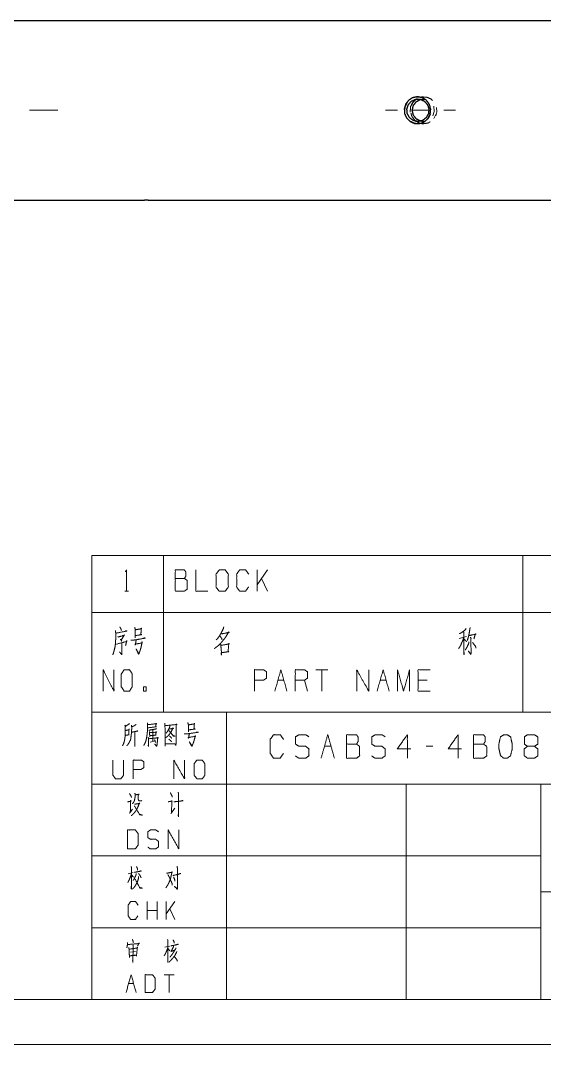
# Model space of a CAD drawing. Header units: millimetres. Extents: x 0 to 420, y 0 to 297.
# Drawn here: x 227.1 to 285.4, y 0 to 114 of the extents above; entities that cross this region are included whole.
import ezdxf

# ---------------------------------------------------------------- set-up
doc = ezdxf.new("R2010")
doc.units = ezdxf.units.MM
doc.layers.add('1', color=7, linetype='Continuous', true_color=0xffffff)

msp = doc.modelspace()

# ---------------------------------------------------------------- linework, layer by layer
at = {"layer": '1', "color": 30, "linetype": 'Continuous', "lineweight": 25}
for p, q in [((150.25, 114.04), (240.86, 114.04)), ((241.29, 114.04), (331.82, 114.04)), ((171.46, 94.04), (240.86, 94.04)), ((241.29, 94.04), (326.9, 94.04))]:
    msp.add_line(p, q, dxfattribs=at)
at = {"layer": '1', "color": 43, "linetype": 'Continuous', "lineweight": 18}
for p, q in [((271.3, 105.54), (271.45, 105.54)), ((271.45, 105.29), (271.3, 105.29)), ((271.76, 105.54), (271.91, 105.54)), ((271.91, 105.29), (271.76, 105.29)), ((273.13, 103.9), (272.97, 103.4)), ((273.06, 104.49), (273.13, 103.9)), ((273.29, 103.43), (273.42, 103.88)), ((273.42, 103.88), (273.39, 104.34)), ((271.3, 102.79), (271.45, 102.79)), ((271.76, 102.79), (271.91, 102.79)), ((272.48, 103.13), (272.73, 103.65)), ((273.08, 103.13), (273.34, 103.65)), ((271.3, 102.54), (271.44, 102.54)), ((271.73, 102.54), (271.87, 102.54))]:
    msp.add_line(p, q, dxfattribs=at)
at = {"layer": '1', "color": 252, "linetype": 'Continuous', "lineweight": 18}
for p, q in [((228.05, 104.04), (231.23, 104.04)), ((267.71, 104.04), (269.02, 104.04)), ((274.2, 104.04), (275.5, 104.04))]:
    msp.add_line(p, q, dxfattribs=at)
at = {"layer": '1', "color": 95, "linetype": 'Continuous', "lineweight": 18}
for p, q in [((235, 54.46), (243, 54.46)), ((235, 54.46), (235, 48.11)), ((243, 54.46), (243, 48.11)), ((243, 54.46), (283, 54.46)), ((283, 54.46), (283, 48.11)), ((283, 54.46), (313, 54.46)), ((254.57, 52.85), (253.41, 51.2)), ((253.41, 50.48), (253.41, 52.85)), ((254.57, 50.48), (253.9, 51.9)), ((238.67, 50.48), (239.09, 50.48)), ((235, 48.11), (243, 48.11)), ((235, 48.11), (235, 37)), ((243, 48.11), (243, 37)), ((243, 48.11), (283, 48.11)), ((283, 48.11), (283, 37)), ((283, 48.11), (313, 48.11)), ((275.91, 45.23), (276.73, 45.45)), ((261.28, 41.74), (259.94, 41.74)), ((260.61, 41.74), (260.61, 39.36)), ((255.72, 40.56), (256.39, 40.56)), ((259, 39.36), (258.67, 40.56)), ((267.1, 40.56), (267.77, 40.56)), ((272.33, 40.56), (271.32, 40.56)), ((235, 37), (243, 37)), ((243, 37), (283, 37)), ((283, 37), (313, 37)), ((241.79, 35.05), (241.78, 33.74)), ((241.5, 33.66), (242.04, 33.81)), ((260.9, 33.21), (261.64, 33.21)), ((272.95, 33.21), (272.21, 33.21)), ((239.62, 19.15), (239.06, 19.01)), ((239.43, 18.9), (239.63, 18.63)), ((241.17, 13.94), (241.17, 15.91)), ((242.28, 14.94), (241.17, 14.94)), ((242.28, 13.94), (242.28, 15.91)), ((244.25, 15.91), (243.29, 14.54)), ((243.29, 13.94), (243.29, 15.91)), ((244.25, 13.94), (243.7, 15.12)), ((239.32, 10.28), (239.85, 10.36)), ((243.7, 10.96), (243.12, 10.84)), ((243.49, 10.67), (243.68, 10.43)), ((244.18, 7.77), (243.07, 7.77)), ((243.62, 7.77), (243.62, 5.8)), ((239.1, 6.79), (239.66, 6.79))]:
    msp.add_line(p, q, dxfattribs=at)
at = {"layer": '1', "color": 132, "linetype": 'Continuous', "lineweight": 18}
for p, q in [((235, 37), (235, 5)), ((235, 37), (415, 37)), ((250, 37), (250, 5)), ((235, 29), (415, 29)), ((270, 29), (270, 5)), ((285, 29), (285, 5)), ((235, 21), (285, 21)), ((285, 17), (394, 17)), ((235, 13), (285, 13)), ((25, 5), (415, 5)), ((235, 5), (415, 5)), ((0, 0), (420, 0))]:
    msp.add_line(p, q, dxfattribs=at)
at = {"layer": '1', "color": 30, "linetype": 'Continuous', "lineweight": 25}
for points in [[(240.86, 114.04), (241.29, 114.04)], [(241.29, 94.04), (240.86, 94.04)]]:
    msp.add_open_spline(points, degree=1, dxfattribs=at)
for points, knots in [([(269.79, 104.19), (269.94, 104.72), (270.28, 105.16), (270.74, 105.44), (271.28, 105.54), (271.81, 105.43), (272.27, 105.13), (272.59, 104.69), (272.73, 104.16), (272.67, 103.61), (272.43, 103.12), (272.02, 102.75), (271.51, 102.56), (270.97, 102.56), (270.47, 102.77), (270.07, 103.15), (269.83, 103.64), (269.79, 104.19)], [0, 0, 0.0592, 0.118137, 0.176751, 0.235151, 0.293557, 0.35219, 0.411148, 0.47036, 0.529623, 0.588709, 0.647481, 0.705965, 0.764337, 0.822836, 0.881629, 0.940734, 1, 1]), ([(270.08, 104.17), (270.13, 103.65), (270.39, 103.2), (270.8, 102.89), (271.3, 102.79), (271.8, 102.89), (272.22, 103.2), (272.47, 103.65), (272.53, 104.17), (272.37, 104.66), (272.03, 105.05), (271.56, 105.26), (271.05, 105.26), (270.58, 105.05), (270.24, 104.66), (270.08, 104.17)], [0, 0, 0.067165, 0.134087, 0.200599, 0.266797, 0.332997, 0.399506, 0.466429, 0.533594, 0.600673, 0.667394, 0.73372, 0.799876, 0.866199, 0.932921, 1, 1]), ([(271.61, 102.82), (271.13, 103.07), (270.8, 103.5), (270.68, 104.04), (270.8, 104.57), (271.13, 105), (271.61, 105.25)], [0, 0, 0.165675, 0.33242, 0.500001, 0.667578, 0.834323, 1, 1])]:
    msp.add_open_spline(points, degree=1, knots=knots, dxfattribs=at)
at = {"layer": '1', "color": 43, "linetype": 'Continuous', "lineweight": 18}
for points, knots in [([(270.13, 104.94), (269.88, 104.42), (269.84, 103.84)], [0, 0, 0.496661, 1, 1]), ([(270.74, 104.94), (270.48, 104.42), (270.45, 103.84)], [0, 0, 0.496661, 1, 1]), ([(271.21, 105.33), (271.19, 105.32), (270.79, 104.95), (270.62, 104.63)], [0, 0, 0.025193, 0.612909, 1, 1]), ([(271.68, 105.48), (271.11, 105.52), (271.11, 105.52)], [0, 0, 0.993253, 1, 1]), ([(271.61, 105.25), (272.19, 105.25), (272.2, 105.25)], [0, 0, 0.992905, 1, 1]), ([(272.29, 105.48), (271.72, 105.52), (271.71, 105.52)], [0, 0, 0.993219, 1, 1]), ([(272.93, 105.13), (272.75, 105.3), (272.24, 105.51), (272.11, 105.51)], [0, 0, 0.271645, 0.856631, 1, 1]), ([(270.4, 102.85), (270.4, 102.85), (270.92, 102.59), (271.5, 102.55), (271.5, 102.55)], [0, 0, 0.005252, 0.503335, 0.999944, 1, 1]), ([(270.53, 103.73), (270.62, 103.38), (270.94, 102.94), (270.96, 102.93)], [0, 0, 0.388526, 0.978114, 1, 1]), ([(271.01, 102.85), (271.01, 102.85), (271.53, 102.59), (272.1, 102.55), (272.1, 102.55)], [0, 0, 0.005241, 0.503337, 0.999944, 1, 1]), ([(272.13, 102.81), (272.13, 102.81), (271.61, 102.82)], [0, 0, 0.006088, 1, 1]), ([(271.8, 102.56), (271.94, 102.54), (272.47, 102.63), (272.68, 102.76)], [0, 0, 0.148519, 0.732497, 1, 1])]:
    msp.add_open_spline(points, degree=1, knots=knots, dxfattribs=at)
at = {"layer": '1', "color": 252, "linetype": 'Continuous', "lineweight": 18}
msp.add_open_spline([(270.6, 104.04), (270.88, 104.04), (272.33, 104.04), (272.61, 104.04)], degree=1, knots=[0, 0, 0.140149, 0.859851, 1, 1], dxfattribs=at)
at = {"layer": '1', "color": 95, "linetype": 'Continuous', "lineweight": 18}
for points, knots in [([(238.74, 52.65), (238.88, 52.85), (238.88, 50.48)], [0, 0, 0.093491, 1, 1]), ([(244.3, 51.9), (244.3, 52.85), (245.31, 52.85), (245.47, 52.63), (245.47, 52.15), (245.31, 51.9), (244.3, 51.9), (244.3, 50.48), (245.29, 50.48), (245.62, 50.7), (245.62, 51.68), (245.31, 51.9)], [0, 0, 0.115917, 0.238846, 0.272468, 0.330427, 0.366584, 0.489512, 0.663388, 0.78416, 0.833484, 0.952452, 1, 1]), ([(246.58, 52.85), (246.58, 50.48), (247.92, 50.48)], [0, 0, 0.638733, 1, 1]), ([(249.19, 50.48), (249.86, 50.48), (250.2, 50.95), (250.2, 52.38), (249.86, 52.85), (249.19, 52.85), (248.83, 52.38), (248.83, 50.95), (249.19, 50.48)], [0, 0, 0.102684, 0.191619, 0.409477, 0.498411, 0.601095, 0.691619, 0.909477, 1, 1]), ([(252.45, 50.95), (252.12, 50.48), (251.46, 50.48), (251.13, 50.95), (251.13, 52.38), (251.46, 52.85), (252.14, 52.85), (252.47, 52.38)], [0, 0, 0.11457, 0.243368, 0.357935, 0.638584, 0.753151, 0.88543, 1, 1]), ([(237.64, 46.1), (237.67, 45.8), (237.67, 45.4), (237.66, 45.05), (237.63, 44.58), (237.58, 44.23), (237.45, 43.73), (237.39, 43.53), (237.34, 43.4)], [0, 0, 0.110092, 0.256085, 0.383957, 0.5577, 0.686593, 0.874746, 0.95125, 1, 1]), ([(237.69, 45.8), (238.9, 46.05), (238.83, 46.08), (238.69, 46)], [0, 0, 0.844337, 0.890571, 1, 1]), ([(237.91, 45.37), (238.63, 45.58), (238.63, 45.62), (238.28, 45.02), (238.33, 44.93), (238.18, 45.15)], [0, 0, 0.399217, 0.42587, 0.794862, 0.853779, 1, 1]), ([(238.13, 46.5), (238.24, 46.3), (238.28, 46.2), (238.3, 46.1)], [0, 0, 0.518666, 0.769903, 1, 1]), ([(239.78, 46.47), (239.84, 46.18), (239.84, 45.3), (239.84, 45.53), (240.59, 45.65), (240.47, 45.65), (240.5, 46.28), (240.51, 46.38), (240.54, 46.3), (240.43, 46.28), (239.84, 46.18)], [0, 0, 0.080215, 0.309219, 0.368106, 0.567901, 0.600755, 0.764536, 0.791028, 0.812305, 0.841788, 1, 1]), ([(249.44, 45.75), (249.5, 45.73), (250.29, 45.9), (250.24, 45.95), (250.1, 45.7), (249.94, 45.43), (249.78, 45.2), (249.6, 44.98), (249.41, 44.75), (249.2, 44.52), (248.97, 44.33), (248.79, 44.2), (248.65, 44.08)], [0, 0, 0.0171, 0.254607, 0.275861, 0.359626, 0.452276, 0.532639, 0.616084, 0.702807, 0.792986, 0.881826, 0.944957, 1, 1]), ([(249.69, 46.53), (249.67, 46.35), (249.46, 45.95), (249.34, 45.7), (249.2, 45.48), (249.02, 45.23), (248.84, 45.05)], [0, 0, 0.101776, 0.36375, 0.525156, 0.678923, 0.856077, 1, 1]), ([(276.66, 46.33), (276.62, 46.22), (276.39, 46.03), (276.14, 45.85), (275.93, 45.75)], [0, 0, 0.111855, 0.433099, 0.752711, 1, 1]), ([(276.41, 45.95), (276.43, 43.98), (276.44, 43.42), (276.41, 43.53), (276.43, 43.75)], [0, 0, 0.691282, 0.883884, 0.921007, 1, 1]), ([(277.11, 46.43), (277.1, 46.3), (277.01, 45.78), (276.94, 45.43), (276.81, 45)], [0, 0, 0.086568, 0.451631, 0.696475, 1, 1]), ([(276.97, 45.53), (277.77, 45.7), (277.7, 45.73), (277.54, 45.18)], [0, 0, 0.557068, 0.608359, 1, 1]), ([(237.77, 44.58), (238.91, 44.9), (238.9, 44.98), (238.77, 44.45)], [0, 0, 0.658858, 0.701264, 1, 1]), ([(238.35, 44.73), (238.36, 43.8), (238.36, 43.53), (238.35, 43.4), (238.07, 43.75), (238.33, 43.45)], [0, 0, 0.42491, 0.551214, 0.609076, 0.815631, 1, 1]), ([(239.35, 45.02), (239.56, 45.02), (239.96, 45.08), (240.97, 45.25), (240.86, 45.28), (240.7, 45.23)], [0, 0, 0.106701, 0.321702, 0.85493, 0.913855, 1, 1]), ([(239.95, 45.08), (239.84, 44.48), (239.81, 44.58), (240.64, 44.73), (240.59, 44.83), (240.59, 44.73), (240.5, 44.3), (240.43, 44.03), (240.36, 43.8), (240.29, 43.63), (240.25, 43.5), (240.22, 43.48), (239.93, 44.05), (240.23, 43.53)], [0, 0, 0.140876, 0.165081, 0.360229, 0.385754, 0.40885, 0.509385, 0.574531, 0.629565, 0.672502, 0.70335, 0.712616, 0.860567, 1, 1]), ([(249.25, 45.48), (249.28, 45.45), (249.48, 45.23), (249.5, 45.1), (249.43, 45.28)], [0, 0, 0.066034, 0.519579, 0.712126, 1, 1]), ([(249.34, 44.58), (249.37, 44.5), (249.41, 43.88), (249.43, 43.8), (249.43, 43.35), (249.41, 43.55), (249.41, 43.63), (250.27, 43.75), (250.17, 43.75), (250.26, 44.68), (250.29, 44.63), (250.24, 44.6), (249.39, 44.45)], [0, 0, 0.018828, 0.160989, 0.178489, 0.280681, 0.326276, 0.343309, 0.542028, 0.566109, 0.777127, 0.791032, 0.804344, 1, 1]), ([(276.41, 45.33), (276.3, 45), (276.18, 44.73), (276.07, 44.45), (275.97, 44.3), (275.84, 44.1)], [0, 0, 0.251918, 0.474135, 0.691328, 0.826704, 1, 1]), ([(276.43, 45.15), (276.66, 44.95), (276.71, 44.85)], [0, 0, 0.729081, 1, 1]), ([(276.99, 44.83), (276.97, 44.7), (276.78, 44.25), (276.58, 43.95)], [0, 0, 0.129621, 0.63294, 1, 1]), ([(277.15, 45.35), (277.24, 45.23), (277.2, 45.25), (277.22, 43.92), (277.22, 43.6), (277.2, 43.42), (276.92, 43.83), (277.2, 43.48)], [0, 0, 0.051678, 0.066292, 0.513632, 0.623346, 0.682724, 0.848097, 1, 1]), ([(277.4, 44.75), (277.72, 44.35), (277.77, 44.15)], [0, 0, 0.711824, 1, 1]), ([(236.28, 39.36), (236.28, 41.74), (237.47, 39.36), (237.47, 41.74)], [0, 0, 0.320621, 0.679379, 1, 1]), ([(238.6, 39.36), (239.2, 39.36), (239.5, 39.84), (239.5, 41.26), (239.2, 41.74), (238.6, 41.74), (238.29, 41.26), (238.29, 39.84), (238.6, 39.36)], [0, 0, 0.094594, 0.183574, 0.409674, 0.498654, 0.593248, 0.683574, 0.909674, 1, 1]), ([(253.11, 39.36), (253.11, 41.74), (254.11, 41.74), (254.45, 41.51), (254.45, 40.79), (254.1, 40.56), (253.11, 40.56)], [0, 0, 0.401146, 0.571314, 0.639588, 0.762043, 0.832817, 1, 1]), ([(257.66, 39.36), (257.66, 41.74), (258.67, 41.74), (259, 41.51), (259, 40.79), (258.67, 40.56), (257.66, 40.56)], [0, 0, 0.400952, 0.571034, 0.639278, 0.761674, 0.829918, 1, 1]), ([(264.49, 39.36), (264.49, 41.74), (265.83, 39.36), (265.83, 41.74)], [0, 0, 0.317574, 0.682426, 1, 1]), ([(269.04, 39.36), (269.04, 41.74), (269.71, 39.36), (270.38, 41.74), (270.38, 39.36)], [0, 0, 0.245192, 0.5, 0.754808, 1, 1]), ([(272.66, 39.36), (271.32, 39.36), (271.32, 41.74), (272.66, 41.74)], [0, 0, 0.26539, 0.73461, 1, 1]), ([(240.77, 39.36), (241.07, 39.36), (241.07, 39.84), (240.77, 39.84), (240.77, 39.36)], [0, 0, 0.192791, 0.5, 0.692791, 1, 1]), ([(239.2, 35.73), (239.14, 35.69), (238.72, 35.4), (238.69, 35.58), (238.73, 35.4), (238.73, 34.83), (238.72, 34.47), (238.7, 34.23), (238.67, 33.99), (238.62, 33.77), (238.56, 33.55), (238.48, 33.39), (238.42, 33.26)], [0, 0, 0.024363, 0.186803, 0.243942, 0.302154, 0.485023, 0.597668, 0.675195, 0.753199, 0.825098, 0.898191, 0.953346, 1, 1]), ([(239.94, 35.64), (239.69, 35.47), (239.45, 35.4), (239.42, 35.58), (239.45, 35.31), (239.44, 35.05), (239.42, 34.76), (239.4, 34.52), (239.37, 34.3), (239.34, 34.05), (239.3, 33.88), (239.22, 33.74), (239.14, 33.59), (239.06, 33.46), (238.98, 33.35), (238.9, 33.26)], [0, 0, 0.096323, 0.172941, 0.229419, 0.31342, 0.396988, 0.487497, 0.564126, 0.634338, 0.711439, 0.768976, 0.817389, 0.871907, 0.92032, 0.962889, 1, 1]), ([(241.2, 35.84), (241.21, 35.64), (241.21, 35.29), (241.2, 34.96), (241.18, 34.74), (241.15, 34.45), (241.11, 34.21), (241.06, 33.94), (241, 33.74), (240.92, 33.55), (240.79, 33.3)], [0, 0, 0.076501, 0.212087, 0.339339, 0.424292, 0.535104, 0.630036, 0.733301, 0.813244, 0.895184, 1, 1]), ([(241.25, 35.62), (242.21, 35.73), (242.17, 35.78), (242.12, 35.38), (242.2, 35.38), (241.23, 35.27)], [0, 0, 0.39108, 0.416924, 0.577585, 0.60892, 1, 1]), ([(243.12, 35.8), (243.15, 35.51), (243.18, 33.24), (243.17, 33.48), (244.27, 33.48), (244.2, 33.5), (244.04, 33.48)], [0, 0, 0.069512, 0.617083, 0.675676, 0.942511, 0.962039, 1, 1]), ([(243.17, 35.51), (244.48, 35.64), (244.43, 35.71), (244.4, 35.51), (244.38, 33.52), (244.37, 33.3), (244.26, 33.48)], [0, 0, 0.32813, 0.348326, 0.398409, 0.893176, 0.948286, 1, 1]), ([(243.68, 35.49), (243.68, 35.38), (243.54, 35.05), (243.37, 34.78), (243.29, 34.67)], [0, 0, 0.119857, 0.510439, 0.853216, 1, 1]), ([(245.69, 35.86), (245.76, 35.6), (245.76, 34.83), (245.76, 35.03), (246.51, 35.14), (246.38, 35.14), (246.41, 35.69), (246.43, 35.78), (246.46, 35.71), (246.35, 35.69), (245.76, 35.6)], [0, 0, 0.076615, 0.294118, 0.350048, 0.563217, 0.598361, 0.753969, 0.779212, 0.799823, 0.831203, 1, 1]), ([(238.76, 34.41), (238.8, 34.43), (239.15, 34.5), (239.11, 34.47), (239.15, 35.16), (239.19, 35.07), (238.75, 34.96)], [0, 0, 0.022681, 0.239273, 0.269981, 0.676983, 0.732557, 1, 1]), ([(239.44, 34.78), (240.14, 34.92), (240.09, 34.94), (240.01, 34.89)], [0, 0, 0.834819, 0.895271, 1, 1]), ([(239.79, 34.83), (239.79, 33.19), (239.78, 33.3), (239.79, 33.48)], [0, 0, 0.849785, 0.907773, 1, 1]), ([(241.29, 34.23), (241.31, 34.03), (241.32, 33.52), (241.31, 33.19), (241.29, 33.28), (241.32, 33.5)], [0, 0, 0.147471, 0.523365, 0.768668, 0.835023, 1, 1]), ([(241.32, 34.05), (242.39, 34.16), (242.35, 34.23), (242.34, 34.12), (242.29, 33.61), (242.28, 33.41), (242.21, 33.19), (242.01, 33.48), (242.23, 33.26)], [0, 0, 0.374083, 0.399749, 0.43883, 0.61759, 0.687459, 0.767887, 0.891105, 1, 1]), ([(242.2, 35.18), (242.15, 35.14), (241.76, 35.07), (241.54, 35.03), (241.34, 34.98)], [0, 0, 0.07226, 0.516589, 0.766867, 1, 1]), ([(241.42, 34.87), (241.43, 34.72), (241.46, 34.27), (241.45, 34.39), (242.18, 34.45), (242.12, 34.45), (242.17, 34.85), (242.2, 34.78), (241.43, 34.72)], [0, 0, 0.056492, 0.217482, 0.258029, 0.525926, 0.548635, 0.694164, 0.720796, 1, 1]), ([(243.6, 35.16), (243.66, 35.14), (244.1, 35.2), (244.06, 35.27), (243.85, 34.85), (243.7, 34.63), (243.56, 34.45), (243.42, 34.3), (243.26, 34.19)], [0, 0, 0.033928, 0.260451, 0.302015, 0.540804, 0.679359, 0.795007, 0.902031, 1, 1]), ([(243.57, 34.92), (243.62, 34.92), (244.1, 34.34), (244.27, 34.34), (244.1, 34.39), (244.02, 34.43)], [0, 0, 0.037884, 0.645156, 0.784053, 0.927468, 1, 1]), ([(243.65, 34.36), (243.82, 34.21), (243.9, 34.1)], [0, 0, 0.630834, 1, 1]), ([(245.27, 34.58), (245.48, 34.58), (245.88, 34.63), (246.88, 34.78), (246.77, 34.8), (246.61, 34.76)], [0, 0, 0.107045, 0.322389, 0.855631, 0.914429, 1, 1]), ([(245.87, 34.63), (245.76, 34.1), (245.72, 34.19), (246.55, 34.32), (246.51, 34.41), (246.51, 34.32), (246.41, 33.94), (246.35, 33.7), (246.27, 33.5), (246.21, 33.35), (246.16, 33.24), (246.13, 33.22), (245.85, 33.72), (246.15, 33.26)], [0, 0, 0.136367, 0.159976, 0.371153, 0.396349, 0.418608, 0.516111, 0.579315, 0.633124, 0.675136, 0.705359, 0.714999, 0.861275, 1, 1]), ([(256.33, 32.41), (255.96, 31.88), (255.24, 31.88), (254.87, 32.41), (254.87, 33.98), (255.24, 34.5), (255.98, 34.5), (256.35, 33.98)], [0, 0, 0.114568, 0.243368, 0.357936, 0.638584, 0.753151, 0.885432, 1, 1]), ([(257.68, 32.13), (258.05, 31.88), (258.81, 31.88), (259.18, 32.16), (259.18, 32.93), (258.81, 33.21), (258.07, 33.21), (257.68, 33.45), (257.68, 34.26), (258.07, 34.5), (258.81, 34.5), (259.18, 34.26)], [0, 0, 0.068036, 0.184054, 0.254519, 0.372335, 0.4428, 0.555844, 0.62637, 0.748394, 0.818921, 0.931965, 1, 1]), ([(260.53, 31.88), (261.27, 34.5), (262.01, 31.88)], [0, 0, 0.500001, 1, 1]), ([(263.36, 33.45), (263.36, 34.5), (264.47, 34.5), (264.64, 34.26), (264.64, 33.73), (264.47, 33.45), (263.36, 33.45), (263.36, 31.88), (264.45, 31.88), (264.82, 32.13), (264.82, 33.21), (264.47, 33.45)], [0, 0, 0.115917, 0.238847, 0.272469, 0.330428, 0.366584, 0.489513, 0.663389, 0.784162, 0.833485, 0.952453, 1, 1]), ([(266.17, 32.13), (266.54, 31.88), (267.3, 31.88), (267.67, 32.16), (267.67, 32.93), (267.3, 33.21), (266.56, 33.21), (266.17, 33.45), (266.17, 34.26), (266.56, 34.5), (267.3, 34.5), (267.67, 34.26)], [0, 0, 0.068038, 0.184056, 0.254519, 0.372335, 0.442799, 0.555842, 0.62637, 0.748394, 0.818922, 0.931965, 1, 1]), ([(270.5, 32.93), (269.01, 32.93), (270.13, 34.5), (270.13, 31.88)], [0, 0, 0.24587, 0.565295, 1, 1]), ([(276.15, 32.93), (274.67, 32.93), (275.78, 34.5), (275.78, 31.88)], [0, 0, 0.24587, 0.565295, 1, 1]), ([(277.5, 33.45), (277.5, 34.5), (278.61, 34.5), (278.79, 34.26), (278.79, 33.73), (278.61, 33.45), (277.5, 33.45), (277.5, 31.88), (278.59, 31.88), (278.96, 32.13), (278.96, 33.21), (278.61, 33.45)], [0, 0, 0.115917, 0.238847, 0.272469, 0.330428, 0.366584, 0.489513, 0.663389, 0.784162, 0.833485, 0.952453, 1, 1]), ([(281.25, 31.88), (281.62, 32.16), (281.81, 32.93), (281.81, 33.45), (281.62, 34.26), (281.25, 34.5), (280.87, 34.5), (280.5, 34.26), (280.31, 33.45), (280.33, 32.93), (280.5, 32.16), (280.87, 31.88), (281.25, 31.88)], [0, 0, 0.067528, 0.183973, 0.260585, 0.380944, 0.446144, 0.500308, 0.565506, 0.685865, 0.76253, 0.878311, 0.945836, 1, 1]), ([(283.51, 33.21), (283.16, 33.45), (283.16, 34.26), (283.51, 34.5), (284.27, 34.5), (284.64, 34.26), (284.64, 33.45), (284.27, 33.21), (283.51, 33.21), (283.14, 32.93), (283.14, 32.16), (283.51, 31.88), (284.27, 31.88), (284.64, 32.13), (284.64, 32.93), (284.27, 33.21)], [0, 0, 0.047573, 0.136085, 0.183658, 0.267814, 0.317165, 0.405677, 0.455028, 0.539184, 0.590296, 0.675756, 0.726869, 0.811025, 0.860375, 0.948888, 1, 1]), ([(242, 33.94), (242.06, 33.77), (242.09, 33.63)], [0, 0, 0.579215, 1, 1]), ([(243.59, 33.99), (243.79, 33.83), (243.88, 33.72)], [0, 0, 0.637944, 1, 1]), ([(237.36, 31.68), (237.36, 30), (237.64, 29.58), (238.23, 29.58), (238.54, 30), (238.54, 31.68)], [0, 0, 0.33715, 0.438599, 0.557782, 0.66285, 1, 1]), ([(239.62, 29.58), (239.62, 31.68), (240.51, 31.68), (240.81, 31.48), (240.81, 30.84), (240.49, 30.64), (239.62, 30.64)], [0, 0, 0.401145, 0.571312, 0.639588, 0.762043, 0.832818, 1, 1]), ([(244.15, 29.58), (244.15, 31.68), (245.33, 29.58), (245.33, 31.68)], [0, 0, 0.317575, 0.682425, 1, 1]), ([(246.71, 29.58), (247.3, 29.58), (247.59, 30), (247.59, 31.26), (247.3, 31.68), (246.71, 31.68), (246.39, 31.26), (246.39, 30), (246.71, 29.58)], [0, 0, 0.102684, 0.19162, 0.409478, 0.498414, 0.601098, 0.69162, 0.909478, 1, 1]), ([(239.2, 27.94), (239.39, 27.63), (239.42, 27.5)], [0, 0, 0.726452, 1, 1]), ([(239.81, 27.98), (239.82, 27.78), (239.82, 27.56), (239.79, 27.37), (239.75, 27.17), (239.68, 27.03), (239.62, 26.92), (239.54, 26.81)], [0, 0, 0.161539, 0.340478, 0.503498, 0.668955, 0.787647, 0.890428, 1, 1]), ([(239.84, 27.81), (240.26, 27.85), (240.23, 27.92), (240.18, 27.74), (240.18, 27.59), (240.18, 27.3), (240.2, 27.23), (240.23, 27.17), (240.29, 27.14), (240.37, 27.12), (240.48, 27.12), (240.54, 27.14), (240.59, 27.19)], [0, 0, 0.256861, 0.301243, 0.412007, 0.505689, 0.679669, 0.720918, 0.765306, 0.805452, 0.854617, 0.920845, 0.960991, 1, 1]), ([(243.74, 28.03), (243.93, 27.7), (243.96, 27.56)], [0, 0, 0.736529, 1, 1]), ([(244.63, 28.09), (244.65, 27.94), (244.65, 25.36), (244.63, 25.53), (244.65, 25.75)], [0, 0, 0.049515, 0.872926, 0.929447, 1, 1]), ([(238.96, 27.01), (239.39, 27.1), (239.32, 27.19), (239.31, 27.01), (239.29, 25.84), (239.21, 25.75), (239.54, 26.22)], [0, 0, 0.167422, 0.209474, 0.278414, 0.733408, 0.779231, 1, 1]), ([(239.75, 26.75), (240.35, 26.86), (240.31, 26.92), (240.17, 26.53), (240.09, 26.35), (240.01, 26.2), (239.89, 26), (239.75, 25.82), (239.6, 25.67), (239.5, 25.55), (239.4, 25.49)], [0, 0, 0.254941, 0.288363, 0.462053, 0.541623, 0.612966, 0.709673, 0.80267, 0.888733, 0.952733, 1, 1]), ([(239.73, 26.55), (239.76, 26.55), (240.34, 25.58), (240.63, 25.55), (240.34, 25.62), (240.26, 25.71)], [0, 0, 0.016597, 0.617583, 0.775731, 0.937327, 1, 1]), ([(243.51, 27.03), (243.94, 27.12), (243.91, 27.17), (243.88, 25.8), (243.82, 25.71), (244.24, 26.33)], [0, 0, 0.163595, 0.183435, 0.685805, 0.725489, 1, 1]), ([(244.15, 27.03), (245.16, 27.14), (245.1, 27.17), (244.97, 27.12)], [0, 0, 0.837047, 0.891364, 1, 1]), ([(238.98, 21.79), (239.85, 21.79), (240.17, 22.21), (240.17, 23.47), (239.85, 23.89), (238.98, 23.89), (238.98, 21.79)], [0, 0, 0.142136, 0.227161, 0.43179, 0.516816, 0.658952, 1, 1]), ([(241.23, 21.99), (241.52, 21.79), (242.13, 21.79), (242.43, 22.01), (242.43, 22.63), (242.13, 22.85), (241.54, 22.85), (241.23, 23.05), (241.23, 23.69), (241.54, 23.89), (242.13, 23.89), (242.43, 23.69)], [0, 0, 0.068036, 0.184055, 0.254519, 0.372335, 0.4428, 0.555844, 0.62637, 0.748394, 0.81892, 0.931964, 1, 1]), ([(243.51, 21.79), (243.51, 23.89), (244.69, 21.79), (244.69, 23.89)], [0, 0, 0.317575, 0.682425, 1, 1]), ([(239.37, 19.83), (239.44, 19.71), (239.41, 19.75), (239.41, 17.31), (239.38, 17.45), (239.41, 17.66)], [0, 0, 0.048142, 0.065074, 0.880813, 0.930182, 1, 1]), ([(239.97, 19.83), (240.06, 19.65), (240.09, 19.52), (240.09, 19.4)], [0, 0, 0.449924, 0.728677, 1, 1]), ([(244.5, 19.85), (244.53, 19.63), (244.53, 18.05), (244.55, 17.54), (244.53, 17.33), (244.52, 17.29), (244.2, 17.62), (244.52, 17.33)], [0, 0, 0.066217, 0.519982, 0.669307, 0.729162, 0.741827, 0.875056, 1, 1]), ([(239.41, 19.01), (239.32, 18.72), (239.22, 18.47), (239.12, 18.24), (239, 18.03)], [0, 0, 0.285939, 0.539663, 0.775435, 1, 1]), ([(240.2, 18.72), (240.22, 18.55), (240.13, 18.26), (240.04, 18.03), (239.94, 17.85), (239.76, 17.56), (239.66, 17.43), (239.53, 17.31)], [0, 0, 0.103476, 0.291956, 0.443856, 0.576191, 0.787107, 0.887318, 1, 1]), ([(239.94, 19.03), (239.92, 18.86), (239.78, 18.57), (239.68, 18.36), (239.62, 18.28)], [0, 0, 0.201933, 0.596284, 0.876828, 1, 1]), ([(239.75, 19.17), (240.49, 19.32), (240.44, 19.34), (240.36, 19.29)], [0, 0, 0.838754, 0.907252, 1, 1]), ([(239.81, 18.43), (239.85, 18.38), (240.36, 17.43), (240.64, 17.41), (240.38, 17.47), (240.3, 17.56)], [0, 0, 0.033497, 0.633662, 0.788434, 0.938664, 1, 1]), ([(240.22, 19.03), (240.39, 18.8), (240.44, 18.69), (240.49, 18.57)], [0, 0, 0.535199, 0.744449, 1, 1]), ([(243.33, 19.07), (243.98, 19.19), (243.93, 19.25), (243.89, 19.01), (243.83, 18.76), (243.77, 18.49), (243.65, 18.16), (243.52, 17.89), (243.51, 17.85), (243.39, 17.66), (243.25, 17.45)], [0, 0, 0.244428, 0.272774, 0.366789, 0.461906, 0.564547, 0.695473, 0.807142, 0.823507, 0.905515, 1, 1]), ([(243.48, 18.92), (243.87, 18.12), (243.95, 17.89), (243.96, 17.74)], [0, 0, 0.70022, 0.886543, 1, 1]), ([(244.01, 18.84), (244.05, 18.82), (244.9, 19.03), (244.84, 19.05), (244.78, 19.01)], [0, 0, 0.045965, 0.873307, 0.932104, 1, 1]), ([(244.11, 18.65), (244.24, 18.34), (244.25, 18.2)], [0, 0, 0.698424, 1, 1]), ([(240.14, 14.34), (239.87, 13.94), (239.32, 13.94), (239.05, 14.34), (239.05, 15.52), (239.32, 15.91), (239.88, 15.91), (240.16, 15.52)], [0, 0, 0.114569, 0.243366, 0.357935, 0.638584, 0.753153, 0.885431, 1, 1]), ([(239.51, 11.71), (239.6, 11.5), (239.63, 11.36)], [0, 0, 0.60334, 1, 1]), ([(243.43, 11.69), (243.49, 11.59), (243.48, 11.61), (243.48, 9.16), (243.46, 9.35), (243.48, 9.56)], [0, 0, 0.039885, 0.048389, 0.86771, 0.930393, 1, 1]), ([(244.06, 11.65), (244.16, 11.44), (244.18, 11.36), (244.16, 11.3)], [0, 0, 0.609647, 0.831592, 1, 1]), ([(238.98, 11.36), (238.98, 11.17), (238.93, 10.88), (238.9, 10.78)], [0, 0, 0.316024, 0.817546, 1, 1]), ([(238.98, 11.13), (240.3, 11.25), (240.27, 11.32), (240.1, 10.99)], [0, 0, 0.748923, 0.787787, 1, 1]), ([(239.12, 10.8), (239.15, 10.61), (239.2, 9.7), (239.19, 9.87), (239.92, 9.95), (239.83, 9.97), (239.67, 9.93)], [0, 0, 0.083431, 0.487204, 0.560752, 0.886551, 0.926463, 1, 1]), ([(239.92, 9.95), (239.98, 9.85), (240.07, 10.84), (240.1, 10.76), (239.17, 10.61)], [0, 0, 0.055629, 0.522276, 0.563362, 1, 1]), ([(239.57, 11.07), (239.6, 11.03), (239.58, 9.14), (239.55, 9.33), (239.58, 9.56)], [0, 0, 0.021551, 0.822258, 0.902418, 1, 1]), ([(243.49, 10.82), (243.36, 10.49), (243.26, 10.24), (243.17, 10.05), (243.05, 9.87)], [0, 0, 0.339096, 0.594725, 0.790666, 1, 1]), ([(244.46, 10.36), (244.41, 10.22), (244.24, 9.89), (244.06, 9.68), (243.87, 9.45), (243.71, 9.29), (243.58, 9.16)], [0, 0, 0.100504, 0.349351, 0.529547, 0.726521, 0.879827, 1, 1]), ([(244.35, 10.78), (244.34, 10.67), (244.16, 10.36), (244.15, 10.34), (244.02, 10.14), (243.87, 9.93), (243.71, 9.74)], [0, 0, 0.084867, 0.374487, 0.395069, 0.594277, 0.800098, 1, 1]), ([(244.11, 11.01), (244.09, 10.88), (243.84, 10.38), (243.81, 10.36), (244.27, 10.51)], [0, 0, 0.104845, 0.570656, 0.600711, 1, 1]), ([(243.81, 10.99), (244.63, 11.15), (244.57, 11.17), (244.46, 11.11)], [0, 0, 0.811187, 0.871426, 1, 1]), ([(244.18, 9.81), (244.47, 9.45), (244.53, 9.29), (244.44, 9.49)], [0, 0, 0.533337, 0.737998, 1, 1]), ([(238.82, 5.8), (239.38, 7.77), (239.94, 5.8)], [0, 0, 0.500001, 1, 1]), ([(240.94, 5.8), (241.76, 5.8), (242.06, 6.19), (242.06, 7.37), (241.76, 7.77), (240.94, 7.77), (240.94, 5.8)], [0, 0, 0.142137, 0.227162, 0.431791, 0.516816, 0.658952, 1, 1])]:
    msp.add_open_spline(points, degree=1, knots=knots, dxfattribs=at)
for points in [[(255.38, 39.36), (256.05, 41.74), (256.73, 39.36)], [(266.76, 39.36), (267.44, 41.74), (268.11, 39.36)]]:
    msp.add_open_spline(points, degree=1, dxfattribs=at)

doc.saveas('drawing.dxf')
